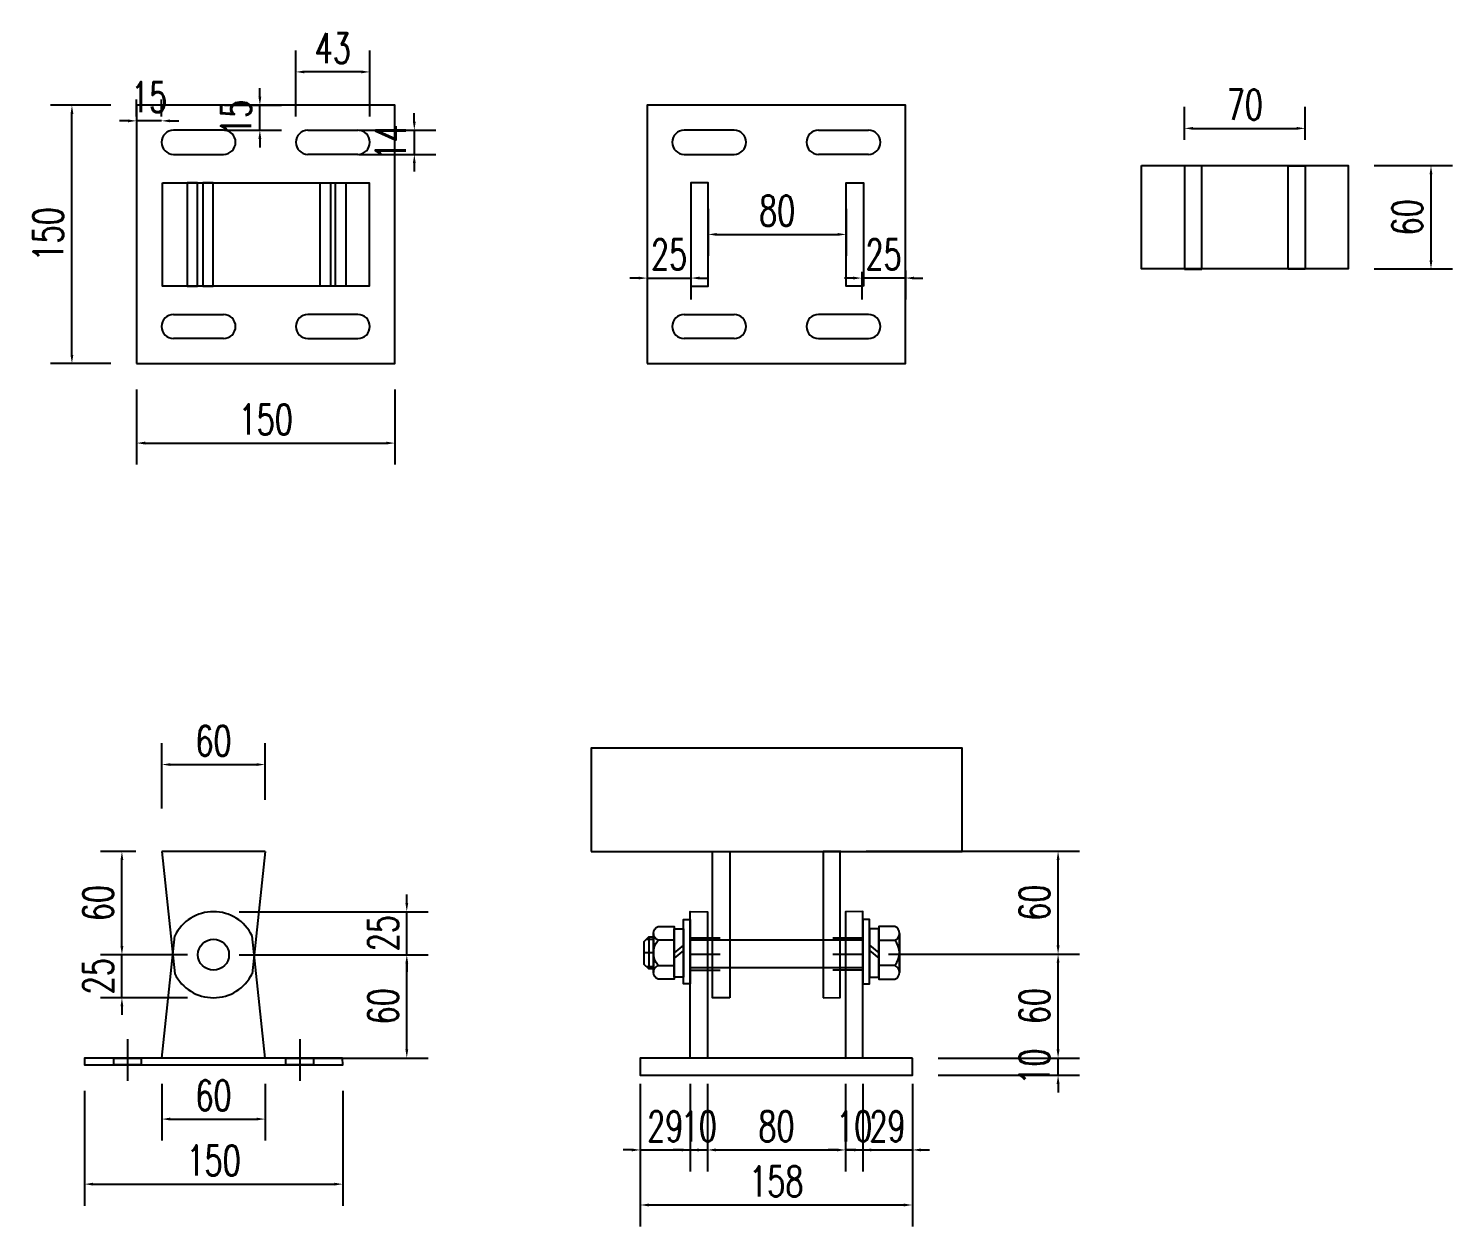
# Model space of a CAD drawing. Header units: millimetres. Extents: x -1442555 to -1216736, y 1446954 to 1531173.
# Drawn here: x -1219241 to -1218414, y 1470237 to 1470933 of the extents above; entities that cross this region are included whole.
import ezdxf

# ---------------------------------------------------------------- set-up
doc = ezdxf.new("R2010")
doc.units = ezdxf.units.MM
doc.header["$LTSCALE"] = 10
for name, pattern in [('ACAD_ISO03W100', [30, 12, -18]), ('CENTER2', [28.575, 19.05, -3.175, 3.175, -3.175]), ('DASHED2', [9.525, 6.35, -3.175])]:
    doc.linetypes.add(name, pattern=pattern)
doc.layers.get('0').update_dxf_attribs({"linetype": 'CONTINUOUS'})
doc.layers.get('DEFPOINTS').update_dxf_attribs({"linetype": 'CONTINUOUS'})
doc.layers.add('W-MOUNTING固定方式', color=5, linetype='CONTINUOUS')
doc.layers.add('铝架', color=3, linetype='CONTINUOUS')
doc.styles.add('STANDARD_T3', font='simplex.shx', dxfattribs={"width": 0.7, "bigfont": 'gbcbig.shx'})
doc.dimstyles.new('W&&5', dxfattribs={"dimtxt": 17.5, "dimasz": 5, "dimexe": 12.5, "dimexo": 15, "dimgap": 5, "dimtad": 1, "dimdec": 0, "dimzin": 0, "dimdsep": 46, "dimtxsty": 'STANDARD_T3', "dimcen": 0.09, "dimclrd": 1, "dimclre": 1, "dimclrt": 7, "dimazin": 2, "dimtfac": 1, "dimtdec": 0, "dimtix": 1, "dimtmove": 2, "dimatfit": 3, "dimfxl": 100, "dimtolj": 1, "dimtzin": 0, "dimarcsym": 0})

# ---------------------------------------------------------------- blocks, each defined once
blk = doc.blocks.new('*D181')
at = {"color": 1, "lineweight": -2, "transparency": 16777216}
for p, q in [((-1218459.91, 1470852.85), (-1218414.32, 1470852.85)), ((-1218426.82, 1470847.85), (-1218426.82, 1470797.85)), ((-1218459.91, 1470792.85), (-1218414.32, 1470792.85))]:
    blk.add_line(p, q, dxfattribs=at)
at = {"color": 1, "transparency": 16777216}
for points in [[(-1218427.65, 1470847.85), (-1218425.99, 1470847.85), (-1218426.82, 1470852.85)], [(-1218427.65, 1470797.85), (-1218425.99, 1470797.85), (-1218426.82, 1470792.85)]]:
    blk.add_solid(points, dxfattribs=at)
at = {"layer": 'DEFPOINTS', "color": 0, "transparency": 16777216}
for p in [(-1218474.91, 1470852.85), (-1218474.91, 1470792.85), (-1218426.82, 1470792.85)]:
    blk.add_point(p, dxfattribs=at)
at = {"color": 7, "transparency": 16777216, "insert": (-1218440.57, 1470822.85), "char_height": 17.5, "attachment_point": 5, "rotation": 90, "style": 'STANDARD_T3'}
blk.add_mtext('\\A1;60', dxfattribs=at)
blk = doc.blocks.new('gangban')
at = {"layer": 'W-MOUNTING固定方式'}
for p, q in [((-1499900.79, 1203880.24), (-1499929.79, 1203880.24)), ((-1499851.8, 1203880.24), (-1499822.8, 1203880.24)), ((-1499929.79, 1203866.24), (-1499900.79, 1203866.24)), ((-1499822.8, 1203866.24), (-1499851.8, 1203866.24)), ((-1499929.79, 1203773.25), (-1499900.79, 1203773.25)), ((-1499822.8, 1203773.25), (-1499851.8, 1203773.25)), ((-1499900.79, 1203759.25), (-1499929.79, 1203759.25)), ((-1499851.8, 1203759.25), (-1499822.8, 1203759.25))]:
    blk.add_line(p, q, dxfattribs=at)
blk.add_lwpolyline([(-1499951.3, 1203744.74), (-1499801.3, 1203744.74), (-1499801.3, 1203894.74), (-1499951.3, 1203894.74)], close=True, dxfattribs=at)
for centre, start, end in [((-1499929.79, 1203873.24), 90, 270), ((-1499900.79, 1203873.24), 270, 90), ((-1499851.8, 1203873.24), 90, 270), ((-1499822.8, 1203873.24), 270, 90), ((-1499929.79, 1203766.25), 90, 270), ((-1499900.79, 1203766.25), 270, 90), ((-1499851.8, 1203766.25), 90, 270), ((-1499822.8, 1203766.25), 270, 90)]:
    blk.add_arc(centre, 7, start, end, dxfattribs=at)
blk = doc.blocks.new('*D182')
at = {"color": 1, "lineweight": -2, "transparency": 16777216}
for p, q in [((-1219178.55, 1470722.92), (-1219178.55, 1470679.2)), ((-1219028.55, 1470722.92), (-1219028.55, 1470679.2)), ((-1219173.55, 1470691.7), (-1219033.55, 1470691.7))]:
    blk.add_line(p, q, dxfattribs=at)
at = {"color": 1, "transparency": 16777216}
for points in [[(-1219173.55, 1470692.53), (-1219173.55, 1470690.87), (-1219178.55, 1470691.7)], [(-1219033.55, 1470692.53), (-1219033.55, 1470690.87), (-1219028.55, 1470691.7)]]:
    blk.add_solid(points, dxfattribs=at)
at = {"layer": 'DEFPOINTS', "color": 0, "transparency": 16777216}
for p in [(-1219178.55, 1470737.92, 0), (-1219028.55, 1470737.92, 0), (-1219028.55, 1470691.7)]:
    blk.add_point(p, dxfattribs=at)
at = {"color": 7, "transparency": 16777216, "insert": (-1219103.55, 1470705.45), "char_height": 17.5, "attachment_point": 5, "style": 'STANDARD_T3'}
blk.add_mtext('\\A1;150', dxfattribs=at)
blk = doc.blocks.new('*D165')
at = {"color": 1, "lineweight": -2, "transparency": 16777216}
for p, q in [((-1219193.55, 1470887.92), (-1219228.6, 1470887.92)), ((-1219216.1, 1470742.92), (-1219216.1, 1470882.92)), ((-1219193.55, 1470737.92), (-1219228.6, 1470737.92))]:
    blk.add_line(p, q, dxfattribs=at)
at = {"color": 1, "transparency": 16777216}
for points in [[(-1219216.93, 1470882.92), (-1219215.26, 1470882.92), (-1219216.1, 1470887.92)], [(-1219216.93, 1470742.92), (-1219215.26, 1470742.92), (-1219216.1, 1470737.92)]]:
    blk.add_solid(points, dxfattribs=at)
at = {"layer": 'DEFPOINTS', "color": 0, "transparency": 16777216}
for p in [(-1219216.1, 1470887.92), (-1219178.55, 1470887.92, 0), (-1219178.55, 1470737.92, 0)]:
    blk.add_point(p, dxfattribs=at)
at = {"color": 7, "transparency": 16777216, "insert": (-1219229.85, 1470812.92), "char_height": 17.5, "attachment_point": 5, "rotation": 90, "style": 'STANDARD_T3'}
blk.add_mtext('\\A1;150', dxfattribs=at)
blk = doc.blocks.new('*D227')
at = {"color": 1, "lineweight": -2, "transparency": 16777216}
for p, q in [((-1219106.95, 1470892.92), (-1219106.95, 1470897.92)), ((-1219127.55, 1470887.92), (-1219094.45, 1470887.92)), ((-1219106.95, 1470873.42), (-1219106.95, 1470887.92)), ((-1219127.55, 1470873.42), (-1219094.45, 1470873.42)), ((-1219106.95, 1470868.42), (-1219106.95, 1470863.42))]:
    blk.add_line(p, q, dxfattribs=at)
at = {"color": 1, "transparency": 16777216}
for points in [[(-1219107.79, 1470892.92), (-1219106.12, 1470892.92), (-1219106.95, 1470887.92)], [(-1219107.79, 1470868.42), (-1219106.12, 1470868.42), (-1219106.95, 1470873.42)]]:
    blk.add_solid(points, dxfattribs=at)
at = {"layer": 'DEFPOINTS', "color": 0, "transparency": 16777216}
for p in [(-1219142.55, 1470887.92, 0), (-1219106.95, 1470887.92), (-1219142.55, 1470873.42, 0)]:
    blk.add_point(p, dxfattribs=at)
at = {"color": 7, "transparency": 16777216, "insert": (-1219120.7, 1470880.67), "char_height": 17.5, "attachment_point": 5, "rotation": 90, "style": 'STANDARD_T3'}
blk.add_mtext('\\A1;15', dxfattribs=at)
blk = doc.blocks.new('*D228')
at = {"color": 1, "lineweight": -2, "transparency": 16777216}
for p, q in [((-1219178.55, 1470881.42), (-1219178.55, 1470891.37)), ((-1219164.05, 1470881.42), (-1219164.05, 1470891.37)), ((-1219183.55, 1470878.87), (-1219188.55, 1470878.87)), ((-1219164.05, 1470878.87), (-1219178.55, 1470878.87)), ((-1219159.05, 1470878.87), (-1219154.05, 1470878.87))]:
    blk.add_line(p, q, dxfattribs=at)
at = {"color": 1, "transparency": 16777216}
for points in [[(-1219183.55, 1470879.7), (-1219183.55, 1470878.03), (-1219178.55, 1470878.87)], [(-1219159.05, 1470879.7), (-1219159.05, 1470878.03), (-1219164.05, 1470878.87)]]:
    blk.add_solid(points, dxfattribs=at)
at = {"layer": 'DEFPOINTS', "color": 0, "transparency": 16777216}
for p in [(-1219178.55, 1470878.87), (-1219178.55, 1470866.42, 0), (-1219164.05, 1470866.42, 0)]:
    blk.add_point(p, dxfattribs=at)
at = {"color": 7, "transparency": 16777216, "insert": (-1219171.3, 1470892.62), "char_height": 17.5, "attachment_point": 5, "style": 'STANDARD_T3'}
blk.add_mtext('\\A1;15', dxfattribs=at)
blk = doc.blocks.new('*D229')
at = {"color": 1, "lineweight": -2, "transparency": 16777216}
for p, q in [((-1219017.26, 1470878.42), (-1219017.26, 1470883.42)), ((-1219049.56, 1470873.42), (-1219004.76, 1470873.42)), ((-1219017.26, 1470873.42), (-1219017.26, 1470859.42)), ((-1219049.56, 1470859.42), (-1219004.76, 1470859.42)), ((-1219017.26, 1470854.42), (-1219017.26, 1470849.42))]:
    blk.add_line(p, q, dxfattribs=at)
at = {"color": 1, "transparency": 16777216}
for points in [[(-1219018.09, 1470878.42), (-1219016.43, 1470878.42), (-1219017.26, 1470873.42)], [(-1219018.09, 1470854.42), (-1219016.43, 1470854.42), (-1219017.26, 1470859.42)]]:
    blk.add_solid(points, dxfattribs=at)
at = {"layer": 'DEFPOINTS', "color": 0, "transparency": 16777216}
for p in [(-1219064.56, 1470873.42, 0), (-1219064.56, 1470859.42, 0), (-1219017.26, 1470859.42)]:
    blk.add_point(p, dxfattribs=at)
at = {"color": 7, "transparency": 16777216, "insert": (-1219031.01, 1470866.42), "char_height": 17.5, "attachment_point": 5, "rotation": 90, "style": 'STANDARD_T3'}
blk.add_mtext('\\A1;14', dxfattribs=at)
blk = doc.blocks.new('*D230')
at = {"color": 1, "lineweight": -2, "transparency": 16777216}
for p, q in [((-1219086.06, 1470881.42), (-1219086.06, 1470919.81)), ((-1219043.06, 1470881.42), (-1219043.06, 1470919.81)), ((-1219048.06, 1470907.31), (-1219081.06, 1470907.31))]:
    blk.add_line(p, q, dxfattribs=at)
at = {"color": 1, "transparency": 16777216}
for points in [[(-1219081.06, 1470908.14), (-1219081.06, 1470906.47), (-1219086.06, 1470907.31)], [(-1219048.06, 1470908.14), (-1219048.06, 1470906.47), (-1219043.06, 1470907.31)]]:
    blk.add_solid(points, dxfattribs=at)
at = {"layer": 'DEFPOINTS', "color": 0, "transparency": 16777216}
for p in [(-1219086.06, 1470907.31), (-1219086.06, 1470866.42, 0), (-1219043.06, 1470866.42, 0)]:
    blk.add_point(p, dxfattribs=at)
at = {"color": 7, "transparency": 16777216, "insert": (-1219064.56, 1470921.06), "char_height": 17.5, "attachment_point": 5, "style": 'STANDARD_T3'}
blk.add_mtext('\\A1;43', dxfattribs=at)
blk = doc.blocks.new('*D166')
at = {"color": 1, "lineweight": -2, "transparency": 16777216}
for p, q in [((-1219163.89, 1470479.5), (-1219163.89, 1470517.46)), ((-1219103.89, 1470484.5), (-1219103.89, 1470517.46)), ((-1219158.89, 1470504.96), (-1219108.89, 1470504.96))]:
    blk.add_line(p, q, dxfattribs=at)
at = {"color": 1, "transparency": 16777216}
for points in [[(-1219158.89, 1470505.79), (-1219158.89, 1470504.13), (-1219163.89, 1470504.96)], [(-1219108.89, 1470505.79), (-1219108.89, 1470504.13), (-1219103.89, 1470504.96)]]:
    blk.add_solid(points, dxfattribs=at)
at = {"layer": 'DEFPOINTS', "color": 0, "transparency": 16777216}
for p in [(-1219103.89, 1470504.96), (-1219103.89, 1470469.5), (-1219163.89, 1470464.5)]:
    blk.add_point(p, dxfattribs=at)
at = {"color": 7, "transparency": 16777216, "insert": (-1219133.89, 1470518.71), "char_height": 17.5, "attachment_point": 5, "style": 'STANDARD_T3'}
blk.add_mtext('\\A1;60', dxfattribs=at)
blk = doc.blocks.new('*D167')
at = {"color": 1, "lineweight": -2, "transparency": 16777216}
for p, q in [((-1219178.89, 1470454.5), (-1219199.57, 1470454.5)), ((-1219187.07, 1470399.5), (-1219187.07, 1470449.5)), ((-1219148.89, 1470394.5), (-1219199.57, 1470394.5))]:
    blk.add_line(p, q, dxfattribs=at)
at = {"color": 1, "transparency": 16777216}
for points in [[(-1219187.9, 1470449.5), (-1219186.24, 1470449.5), (-1219187.07, 1470454.5)], [(-1219187.9, 1470399.5), (-1219186.24, 1470399.5), (-1219187.07, 1470394.5)]]:
    blk.add_solid(points, dxfattribs=at)
at = {"layer": 'DEFPOINTS', "color": 0, "transparency": 16777216}
for p in [(-1219187.07, 1470454.5), (-1219163.89, 1470454.5), (-1219133.89, 1470394.5)]:
    blk.add_point(p, dxfattribs=at)
at = {"color": 7, "transparency": 16777216, "insert": (-1219200.82, 1470424.5), "char_height": 17.5, "attachment_point": 5, "rotation": 90, "style": 'STANDARD_T3'}
blk.add_mtext('\\A1;60', dxfattribs=at)
blk = doc.blocks.new('*D168')
at = {"color": 1, "lineweight": -2, "transparency": 16777216}
for p, q in [((-1219187.07, 1470399.5), (-1219187.07, 1470404.5)), ((-1219148.89, 1470394.5), (-1219199.57, 1470394.5)), ((-1219187.07, 1470369.5), (-1219187.07, 1470394.5)), ((-1219148.89, 1470369.5), (-1219199.57, 1470369.5)), ((-1219187.07, 1470364.5), (-1219187.07, 1470359.5))]:
    blk.add_line(p, q, dxfattribs=at)
at = {"color": 1, "transparency": 16777216}
for points in [[(-1219187.9, 1470399.5), (-1219186.24, 1470399.5), (-1219187.07, 1470394.5)], [(-1219187.9, 1470364.5), (-1219186.24, 1470364.5), (-1219187.07, 1470369.5)]]:
    blk.add_solid(points, dxfattribs=at)
at = {"layer": 'DEFPOINTS', "color": 0, "transparency": 16777216}
for p in [(-1219187.07, 1470394.5), (-1219133.89, 1470394.5), (-1219133.89, 1470369.5)]:
    blk.add_point(p, dxfattribs=at)
at = {"color": 7, "transparency": 16777216, "insert": (-1219200.82, 1470382), "char_height": 17.5, "attachment_point": 5, "rotation": 90, "style": 'STANDARD_T3'}
blk.add_mtext('\\A1;25', dxfattribs=at)
blk = doc.blocks.new('*D169')
at = {"color": 1, "lineweight": -2, "transparency": 16777216}
for p, q in [((-1219021.62, 1470424.5), (-1219021.62, 1470429.5)), ((-1219118.89, 1470419.5), (-1219009.12, 1470419.5)), ((-1219021.62, 1470394.5), (-1219021.62, 1470419.5)), ((-1219118.89, 1470394.5), (-1219009.12, 1470394.5)), ((-1219021.62, 1470389.5), (-1219021.62, 1470384.5))]:
    blk.add_line(p, q, dxfattribs=at)
at = {"color": 1, "transparency": 16777216}
for points in [[(-1219022.45, 1470424.5), (-1219020.79, 1470424.5), (-1219021.62, 1470419.5)], [(-1219022.45, 1470389.5), (-1219020.79, 1470389.5), (-1219021.62, 1470394.5)]]:
    blk.add_solid(points, dxfattribs=at)
at = {"layer": 'DEFPOINTS', "color": 0, "transparency": 16777216}
for p in [(-1219133.89, 1470419.5), (-1219021.62, 1470419.5), (-1219133.89, 1470394.5)]:
    blk.add_point(p, dxfattribs=at)
at = {"color": 7, "transparency": 16777216, "insert": (-1219035.37, 1470407), "char_height": 17.5, "attachment_point": 5, "rotation": 90, "style": 'STANDARD_T3'}
blk.add_mtext('\\A1;25', dxfattribs=at)
blk = doc.blocks.new('*D170')
at = {"color": 1, "lineweight": -2, "transparency": 16777216}
for p, q in [((-1219078.89, 1470394.5), (-1219009.12, 1470394.5)), ((-1219021.62, 1470339.5), (-1219021.62, 1470389.5)), ((-1219078.89, 1470334.5), (-1219009.12, 1470334.5))]:
    blk.add_line(p, q, dxfattribs=at)
at = {"color": 1, "transparency": 16777216}
for points in [[(-1219022.45, 1470389.5), (-1219020.79, 1470389.5), (-1219021.62, 1470394.5)], [(-1219022.45, 1470339.5), (-1219020.79, 1470339.5), (-1219021.62, 1470334.5)]]:
    blk.add_solid(points, dxfattribs=at)
at = {"layer": 'DEFPOINTS', "color": 0, "transparency": 16777216}
for p in [(-1219093.89, 1470394.5), (-1219021.62, 1470394.5), (-1219093.89, 1470334.5)]:
    blk.add_point(p, dxfattribs=at)
at = {"color": 7, "transparency": 16777216, "insert": (-1219035.37, 1470364.5), "char_height": 17.5, "attachment_point": 5, "rotation": 90, "style": 'STANDARD_T3'}
blk.add_mtext('\\A1;60', dxfattribs=at)
blk = doc.blocks.new('*D171')
at = {"color": 1, "lineweight": -2, "transparency": 16777216}
for p, q in [((-1219163.89, 1470319.5), (-1219163.89, 1470286.53)), ((-1219103.89, 1470319.5), (-1219103.89, 1470286.53)), ((-1219158.89, 1470299.03), (-1219108.89, 1470299.03))]:
    blk.add_line(p, q, dxfattribs=at)
at = {"color": 1, "transparency": 16777216}
for points in [[(-1219158.89, 1470299.87), (-1219158.89, 1470298.2), (-1219163.89, 1470299.03)], [(-1219108.89, 1470299.87), (-1219108.89, 1470298.2), (-1219103.89, 1470299.03)]]:
    blk.add_solid(points, dxfattribs=at)
at = {"layer": 'DEFPOINTS', "color": 0, "transparency": 16777216}
for p in [(-1219163.89, 1470334.5), (-1219103.89, 1470334.5), (-1219103.89, 1470299.03)]:
    blk.add_point(p, dxfattribs=at)
at = {"color": 7, "transparency": 16777216, "insert": (-1219133.89, 1470312.78), "char_height": 17.5, "attachment_point": 5, "style": 'STANDARD_T3'}
blk.add_mtext('\\A1;60', dxfattribs=at)
blk = doc.blocks.new('*D231')
at = {"color": 1, "lineweight": -2, "transparency": 16777216}
for p, q in [((-1218882.02, 1470791.91), (-1218882.02, 1470775.06)), ((-1218856.6, 1470791.26), (-1218856.6, 1470775.06)), ((-1218887.02, 1470787.56), (-1218892.02, 1470787.56)), ((-1218882.02, 1470787.56), (-1218856.6, 1470787.56)), ((-1218851.6, 1470787.56), (-1218846.6, 1470787.56))]:
    blk.add_line(p, q, dxfattribs=at)
at = {"color": 1, "transparency": 16777216}
for points in [[(-1218887.02, 1470788.39), (-1218887.02, 1470786.73), (-1218882.02, 1470787.56)], [(-1218851.6, 1470788.39), (-1218851.6, 1470786.73), (-1218856.6, 1470787.56)]]:
    blk.add_solid(points, dxfattribs=at)
at = {"layer": 'DEFPOINTS', "color": 0, "transparency": 16777216}
for p in [(-1218882.02, 1470806.91, 0), (-1218856.6, 1470806.26, 0), (-1218856.6, 1470787.56)]:
    blk.add_point(p, dxfattribs=at)
at = {"color": 7, "transparency": 16777216, "insert": (-1218869.31, 1470801.31), "char_height": 17.5, "attachment_point": 5, "style": 'STANDARD_T3'}
blk.add_mtext('\\A1;25', dxfattribs=at)
blk = doc.blocks.new('*D172')
at = {"color": 1, "lineweight": -2, "transparency": 16777216}
for p, q in [((-1218570, 1470867.79), (-1218570, 1470887.02)), ((-1218499.84, 1470867.79), (-1218499.84, 1470887.02)), ((-1218565, 1470874.52), (-1218504.84, 1470874.52))]:
    blk.add_line(p, q, dxfattribs=at)
at = {"color": 1, "transparency": 16777216}
for points in [[(-1218565, 1470875.35), (-1218565, 1470873.69), (-1218570, 1470874.52)], [(-1218504.84, 1470875.35), (-1218504.84, 1470873.69), (-1218499.84, 1470874.52)]]:
    blk.add_solid(points, dxfattribs=at)
at = {"layer": 'DEFPOINTS', "color": 0, "transparency": 16777216}
for p in [(-1218499.84, 1470874.52), (-1218570, 1470852.79, 0), (-1218499.84, 1470852.79, 0)]:
    blk.add_point(p, dxfattribs=at)
at = {"color": 7, "transparency": 16777216, "insert": (-1218534.92, 1470888.27), "char_height": 17.5, "attachment_point": 5, "style": 'STANDARD_T3'}
blk.add_mtext('\\A1;70', dxfattribs=at)
blk = doc.blocks.new('*D173')
at = {"color": 1, "lineweight": -2, "transparency": 16777216}
for p, q in [((-1218756.86, 1470319.53), (-1218756.86, 1470268.59)), ((-1218728.02, 1470319.46), (-1218728.02, 1470268.59)), ((-1218761.86, 1470281.09), (-1218766.86, 1470281.09)), ((-1218756.86, 1470281.09), (-1218728.02, 1470281.09)), ((-1218723.02, 1470281.09), (-1218718.02, 1470281.09))]:
    blk.add_line(p, q, dxfattribs=at)
at = {"color": 1, "transparency": 16777216}
for points in [[(-1218761.86, 1470281.92), (-1218761.86, 1470280.25), (-1218756.86, 1470281.09)], [(-1218723.02, 1470281.92), (-1218723.02, 1470280.25), (-1218728.02, 1470281.09)]]:
    blk.add_solid(points, dxfattribs=at)
at = {"layer": 'DEFPOINTS', "color": 0, "transparency": 16777216}
for p in [(-1218756.86, 1470334.53, 0), (-1218728.02, 1470334.46), (-1218728.02, 1470281.09)]:
    blk.add_point(p, dxfattribs=at)
at = {"color": 7, "transparency": 16777216, "insert": (-1218742.44, 1470294.84), "char_height": 17.5, "attachment_point": 5, "style": 'STANDARD_T3'}
blk.add_mtext('\\A1;29', dxfattribs=at)
blk = doc.blocks.new('*D174')
at = {"color": 1, "lineweight": -2, "transparency": 16777216}
for p, q in [((-1218847.02, 1470319.46), (-1218847.02, 1470268.59)), ((-1218766.86, 1470319.46), (-1218766.86, 1470268.59)), ((-1218842.02, 1470281.09), (-1218771.86, 1470281.09))]:
    blk.add_line(p, q, dxfattribs=at)
at = {"color": 1, "transparency": 16777216}
for points in [[(-1218842.02, 1470281.92), (-1218842.02, 1470280.25), (-1218847.02, 1470281.09)], [(-1218771.86, 1470281.92), (-1218771.86, 1470280.25), (-1218766.86, 1470281.09)]]:
    blk.add_solid(points, dxfattribs=at)
at = {"layer": 'DEFPOINTS', "color": 0, "transparency": 16777216}
for p in [(-1218847.02, 1470334.46, 0), (-1218766.86, 1470334.46, 0), (-1218766.86, 1470281.09)]:
    blk.add_point(p, dxfattribs=at)
at = {"color": 7, "transparency": 16777216, "insert": (-1218806.94, 1470294.84), "char_height": 17.5, "attachment_point": 5, "style": 'STANDARD_T3'}
blk.add_mtext('\\A1;80', dxfattribs=at)
blk = doc.blocks.new('*D175')
at = {"color": 1, "lineweight": -2, "transparency": 16777216}
for p, q in [((-1218886.02, 1470319.46), (-1218886.02, 1470268.59)), ((-1218857.02, 1470319.53), (-1218857.02, 1470268.59)), ((-1218891.02, 1470281.09), (-1218896.02, 1470281.09)), ((-1218886.02, 1470281.09), (-1218857.02, 1470281.09)), ((-1218852.02, 1470281.09), (-1218847.02, 1470281.09))]:
    blk.add_line(p, q, dxfattribs=at)
at = {"color": 1, "transparency": 16777216}
for points in [[(-1218891.02, 1470281.92), (-1218891.02, 1470280.25), (-1218886.02, 1470281.09)], [(-1218852.02, 1470281.92), (-1218852.02, 1470280.25), (-1218857.02, 1470281.09)]]:
    blk.add_solid(points, dxfattribs=at)
at = {"layer": 'DEFPOINTS', "color": 0, "transparency": 16777216}
for p in [(-1218886.02, 1470334.46), (-1218857.02, 1470334.53, 0), (-1218857.02, 1470281.09)]:
    blk.add_point(p, dxfattribs=at)
at = {"color": 7, "transparency": 16777216, "insert": (-1218871.52, 1470294.84), "char_height": 17.5, "attachment_point": 5, "style": 'STANDARD_T3'}
blk.add_mtext('\\A1;29', dxfattribs=at)
blk = doc.blocks.new('*D232')
at = {"color": 1, "lineweight": -2, "transparency": 16777216}
for p, q in [((-1218886.02, 1470309.46), (-1218886.02, 1470236.61)), ((-1218728.02, 1470309.46), (-1218728.02, 1470236.61)), ((-1218881.02, 1470249.11), (-1218733.02, 1470249.11))]:
    blk.add_line(p, q, dxfattribs=at)
at = {"color": 1, "transparency": 16777216}
for points in [[(-1218881.02, 1470249.94), (-1218881.02, 1470248.27), (-1218886.02, 1470249.11)], [(-1218733.02, 1470249.94), (-1218733.02, 1470248.27), (-1218728.02, 1470249.11)]]:
    blk.add_solid(points, dxfattribs=at)
at = {"layer": 'DEFPOINTS', "color": 0, "transparency": 16777216}
for p in [(-1218886.02, 1470324.46), (-1218728.02, 1470324.46), (-1218728.02, 1470249.11)]:
    blk.add_point(p, dxfattribs=at)
at = {"color": 7, "transparency": 16777216, "insert": (-1218807.02, 1470262.86), "char_height": 17.5, "attachment_point": 5, "style": 'STANDARD_T3'}
blk.add_mtext('\\A1;158', dxfattribs=at)
blk = doc.blocks.new('*D233')
at = {"color": 1, "lineweight": -2, "transparency": 16777216}
for p, q in [((-1218643.39, 1470339.46), (-1218643.39, 1470344.46)), ((-1218713.02, 1470334.46), (-1218630.89, 1470334.46)), ((-1218643.39, 1470324.46), (-1218643.39, 1470334.46)), ((-1218713.02, 1470324.46), (-1218630.89, 1470324.46)), ((-1218643.39, 1470319.46), (-1218643.39, 1470314.46))]:
    blk.add_line(p, q, dxfattribs=at)
at = {"color": 1, "transparency": 16777216}
for points in [[(-1218644.22, 1470339.46), (-1218642.55, 1470339.46), (-1218643.39, 1470334.46)], [(-1218644.22, 1470319.46), (-1218642.55, 1470319.46), (-1218643.39, 1470324.46)]]:
    blk.add_solid(points, dxfattribs=at)
at = {"layer": 'DEFPOINTS', "color": 0, "transparency": 16777216}
for p in [(-1218728.02, 1470334.46), (-1218643.39, 1470334.46), (-1218728.02, 1470324.46)]:
    blk.add_point(p, dxfattribs=at)
at = {"color": 7, "transparency": 16777216, "insert": (-1218657.14, 1470329.46), "char_height": 17.5, "attachment_point": 5, "rotation": 90, "style": 'STANDARD_T3'}
blk.add_mtext('\\A1;10', dxfattribs=at)
blk = doc.blocks.new('*D234')
at = {"color": 1, "lineweight": -2, "transparency": 16777216}
for p, q in [((-1218857.02, 1470319.53), (-1218857.02, 1470268.59)), ((-1218847.02, 1470319.53), (-1218847.02, 1470268.59)), ((-1218862.02, 1470281.09), (-1218867.02, 1470281.09)), ((-1218857.02, 1470281.09), (-1218847.02, 1470281.09)), ((-1218842.02, 1470281.09), (-1218837.02, 1470281.09))]:
    blk.add_line(p, q, dxfattribs=at)
at = {"color": 1, "transparency": 16777216}
for points in [[(-1218862.02, 1470281.92), (-1218862.02, 1470280.25), (-1218857.02, 1470281.09)], [(-1218842.02, 1470281.92), (-1218842.02, 1470280.25), (-1218847.02, 1470281.09)]]:
    blk.add_solid(points, dxfattribs=at)
at = {"layer": 'DEFPOINTS', "color": 0, "transparency": 16777216}
for p in [(-1218857.02, 1470334.53, 0), (-1218847.02, 1470334.53, 0), (-1218847.02, 1470281.09)]:
    blk.add_point(p, dxfattribs=at)
at = {"color": 7, "transparency": 16777216, "insert": (-1218852.02, 1470294.84), "char_height": 17.5, "attachment_point": 5, "style": 'STANDARD_T3'}
blk.add_mtext('\\A1;10', dxfattribs=at)
blk = doc.blocks.new('*D235')
at = {"color": 1, "lineweight": -2, "transparency": 16777216}
for p, q in [((-1218741.86, 1470394.86), (-1218630.89, 1470394.86)), ((-1218643.39, 1470339.46), (-1218643.39, 1470389.86)), ((-1218713.02, 1470334.46), (-1218630.89, 1470334.46))]:
    blk.add_line(p, q, dxfattribs=at)
at = {"color": 1, "transparency": 16777216}
for points in [[(-1218644.22, 1470389.86), (-1218642.55, 1470389.86), (-1218643.39, 1470394.86)], [(-1218644.22, 1470339.46), (-1218642.55, 1470339.46), (-1218643.39, 1470334.46)]]:
    blk.add_solid(points, dxfattribs=at)
at = {"layer": 'DEFPOINTS', "color": 0, "transparency": 16777216}
for p in [(-1218756.86, 1470394.86, 0), (-1218643.39, 1470394.86), (-1218728.02, 1470334.46)]:
    blk.add_point(p, dxfattribs=at)
at = {"color": 7, "transparency": 16777216, "insert": (-1218657.14, 1470364.66), "char_height": 17.5, "attachment_point": 5, "rotation": 90, "style": 'STANDARD_T3'}
blk.add_mtext('\\A1;60', dxfattribs=at)
blk = doc.blocks.new('*D236')
at = {"color": 1, "lineweight": -2, "transparency": 16777216}
for p, q in [((-1218754.86, 1470454.56), (-1218630.89, 1470454.56)), ((-1218643.39, 1470399.86), (-1218643.39, 1470449.56)), ((-1218741.86, 1470394.86), (-1218630.89, 1470394.86))]:
    blk.add_line(p, q, dxfattribs=at)
at = {"color": 1, "transparency": 16777216}
for points in [[(-1218644.22, 1470449.56), (-1218642.55, 1470449.56), (-1218643.39, 1470454.56)], [(-1218644.22, 1470399.86), (-1218642.55, 1470399.86), (-1218643.39, 1470394.86)]]:
    blk.add_solid(points, dxfattribs=at)
at = {"layer": 'DEFPOINTS', "color": 0, "transparency": 16777216}
for p in [(-1218769.86, 1470454.56, 0), (-1218643.39, 1470454.56), (-1218756.86, 1470394.86, 0)]:
    blk.add_point(p, dxfattribs=at)
at = {"color": 7, "transparency": 16777216, "insert": (-1218657.14, 1470424.71), "char_height": 17.5, "attachment_point": 5, "rotation": 90, "style": 'STANDARD_T3'}
blk.add_mtext('\\A1;60', dxfattribs=at)
blk = doc.blocks.new('*D237')
at = {"color": 1, "lineweight": -2, "transparency": 16777216}
for p, q in [((-1218766.86, 1470319.46), (-1218766.86, 1470268.59)), ((-1218756.86, 1470319.53), (-1218756.86, 1470268.59)), ((-1218771.86, 1470281.09), (-1218776.86, 1470281.09)), ((-1218766.86, 1470281.09), (-1218756.86, 1470281.09)), ((-1218751.86, 1470281.09), (-1218746.86, 1470281.09))]:
    blk.add_line(p, q, dxfattribs=at)
at = {"color": 1, "transparency": 16777216}
for points in [[(-1218771.86, 1470281.92), (-1218771.86, 1470280.25), (-1218766.86, 1470281.09)], [(-1218751.86, 1470281.92), (-1218751.86, 1470280.25), (-1218756.86, 1470281.09)]]:
    blk.add_solid(points, dxfattribs=at)
at = {"layer": 'DEFPOINTS', "color": 0, "transparency": 16777216}
for p in [(-1218766.86, 1470334.46, 0), (-1218756.86, 1470334.53, 0), (-1218756.86, 1470281.09)]:
    blk.add_point(p, dxfattribs=at)
at = {"color": 7, "transparency": 16777216, "insert": (-1218761.86, 1470294.84), "char_height": 17.5, "attachment_point": 5, "style": 'STANDARD_T3'}
blk.add_mtext('\\A1;10', dxfattribs=at)
blk = doc.blocks.new('*D224')
at = {"color": 1, "lineweight": -2, "transparency": 16777216}
for p, q in [((-1218846.6, 1470827.85), (-1218846.6, 1470800.42)), ((-1218766.44, 1470827.85), (-1218766.44, 1470800.42)), ((-1218841.6, 1470812.92), (-1218771.44, 1470812.92))]:
    blk.add_line(p, q, dxfattribs=at)
at = {"color": 1, "transparency": 16777216}
for points in [[(-1218841.6, 1470813.75), (-1218841.6, 1470812.08), (-1218846.6, 1470812.92)], [(-1218771.44, 1470813.75), (-1218771.44, 1470812.08), (-1218766.44, 1470812.92)]]:
    blk.add_solid(points, dxfattribs=at)
at = {"layer": 'DEFPOINTS', "color": 0, "transparency": 16777216}
for p in [(-1218846.6, 1470842.85, 0), (-1218766.44, 1470842.85, 0), (-1218766.44, 1470812.92)]:
    blk.add_point(p, dxfattribs=at)
at = {"color": 7, "transparency": 16777216, "insert": (-1218806.52, 1470826.67), "char_height": 17.5, "attachment_point": 5, "style": 'STANDARD_T3'}
blk.add_mtext('\\A1;80', dxfattribs=at)
blk = doc.blocks.new('*D226')
at = {"color": 1, "lineweight": -2, "transparency": 16777216}
for p, q in [((-1219208.79, 1470315.5), (-1219208.79, 1470248.72)), ((-1219058.79, 1470315.5), (-1219058.79, 1470248.72)), ((-1219203.79, 1470261.22), (-1219063.79, 1470261.22))]:
    blk.add_line(p, q, dxfattribs=at)
at = {"color": 1, "transparency": 16777216}
for points in [[(-1219203.79, 1470262.05), (-1219203.79, 1470260.38), (-1219208.79, 1470261.22)], [(-1219063.79, 1470262.05), (-1219063.79, 1470260.38), (-1219058.79, 1470261.22)]]:
    blk.add_solid(points, dxfattribs=at)
at = {"layer": 'DEFPOINTS', "color": 0, "transparency": 16777216}
for p in [(-1219208.79, 1470330.5, 0), (-1219058.79, 1470330.5, 0), (-1219058.79, 1470261.22)]:
    blk.add_point(p, dxfattribs=at)
at = {"color": 7, "transparency": 16777216, "insert": (-1219133.79, 1470274.97), "char_height": 17.5, "attachment_point": 5, "style": 'STANDARD_T3'}
blk.add_mtext('\\A1;150', dxfattribs=at)
blk = doc.blocks.new('*D164')
at = {"color": 1, "lineweight": -2, "transparency": 16777216}
for p, q in [((-1218757.44, 1470791.26), (-1218757.44, 1470775.06)), ((-1218732.02, 1470791.91), (-1218732.02, 1470775.06)), ((-1218762.44, 1470787.56), (-1218767.44, 1470787.56)), ((-1218732.02, 1470787.56), (-1218757.44, 1470787.56)), ((-1218727.02, 1470787.56), (-1218722.02, 1470787.56))]:
    blk.add_line(p, q, dxfattribs=at)
at = {"color": 1, "transparency": 16777216}
for points in [[(-1218762.44, 1470788.39), (-1218762.44, 1470786.73), (-1218757.44, 1470787.56)], [(-1218727.02, 1470788.39), (-1218727.02, 1470786.73), (-1218732.02, 1470787.56)]]:
    blk.add_solid(points, dxfattribs=at)
at = {"layer": 'DEFPOINTS', "color": 0, "transparency": 16777216}
for p in [(-1218757.44, 1470806.26, 0), (-1218732.02, 1470806.91, 0), (-1218757.44, 1470787.56)]:
    blk.add_point(p, dxfattribs=at)
at = {"color": 7, "transparency": 16777216, "insert": (-1218744.73, 1470801.31), "char_height": 17.5, "attachment_point": 5, "style": 'STANDARD_T3'}
blk.add_mtext('\\A1;25', dxfattribs=at)

msp = doc.modelspace()

# ---------------------------------------------------------------- linework, layer by layer
for p, q in [((-1219103.89, 1470454.5, 0), (-1219163.89, 1470454.5, 0)), ((-1219163.89, 1470454.5, 0), (-1219156.32, 1470383.46, 0)), ((-1219103.89, 1470454.5, 0), (-1219111.45, 1470383.46, 0)), ((-1219163.89, 1470334.5, 0), (-1219156.32, 1470405.53, 0)), ((-1219103.89, 1470334.5, 0), (-1219111.45, 1470405.53, 0)), ((-1218866.35, 1470402.88, 0), (-1218875.69, 1470402.88, 0)), ((-1218747.53, 1470402.88, 0), (-1218738.2, 1470402.88, 0)), ((-1218735.53, 1470404.88, 0), (-1218735.53, 1470386.21, 0)), ((-1218861.02, 1470400.01, 0), (-1218866.35, 1470395.54, 0)), ((-1218861.02, 1470396.94, 0), (-1218866.35, 1470392.48, 0)), ((-1218752.86, 1470400.01, 0), (-1218747.53, 1470395.54, 0)), ((-1218752.86, 1470396.94, 0), (-1218747.53, 1470392.48, 0)), ((-1218875.69, 1470388.21, 0), (-1218866.35, 1470388.21, 0)), ((-1218738.2, 1470388.21, 0), (-1218747.53, 1470388.21, 0)), ((-1219093.89, 1470334.5, 0), (-1219173.89, 1470334.5, 0)), ((-1219093.84, 1470334.5, 0), (-1219173.84, 1470334.5, 0)), ((-1219103.89, 1470334.5, 0), (-1219163.89, 1470334.5, 0))]:
    msp.add_line(p, q)
at = {"color": 4}
for p, q in [((-1218882.35, 1470403.54, 0), (-1218878.35, 1470403.54, 0)), ((-1218878.35, 1470395.54, 0), (-1218883.69, 1470395.54, 0)), ((-1218878.35, 1470387.54, 0), (-1218882.35, 1470387.54, 0))]:
    msp.add_line(p, q, dxfattribs=at)
at = {"color": 1}
for p, q in [((-1218839.69, 1470404.2, 0), (-1218857.02, 1470404.2, 0)), ((-1218756.86, 1470404.2, 0), (-1218774.2, 1470404.2, 0)), ((-1218857.02, 1470385.53, 0), (-1218839.69, 1470385.53, 0)), ((-1218756.86, 1470385.53, 0), (-1218774.2, 1470385.53, 0))]:
    msp.add_line(p, q, dxfattribs=at)
at = {"color": 6, "linetype": 'ACAD_ISO03W100'}
for p, q in [((-1218756.86, 1470402.86, 0), (-1218857.02, 1470402.86, 0)), ((-1218756.86, 1470386.86, 0), (-1218857.02, 1470386.86, 0))]:
    msp.add_line(p, q, dxfattribs=at)
at = {"color": 2}
for p, q in [((-1218857.02, 1470394.86, 0), (-1218839.69, 1470394.86, 0)), ((-1218774.2, 1470394.86, 0), (-1218756.86, 1470394.86, 0))]:
    msp.add_line(p, q, dxfattribs=at)
at = {"color": 3, "linetype": 'CENTER2'}
for p, q in [((-1219183.84, 1470345.44, 0), (-1219183.84, 1470321.19, 0)), ((-1219083.84, 1470345.44, 0), (-1219083.84, 1470321.19, 0))]:
    msp.add_line(p, q, dxfattribs=at)
at = {"elevation": 0}
for points in [[(-1219149.13, 1470782.85), (-1219143.13, 1470782.85), (-1219143.13, 1470842.85), (-1219149.13, 1470842.85)], [(-1219056.97, 1470782.85), (-1219062.97, 1470782.85), (-1219062.97, 1470842.85), (-1219056.97, 1470842.85)], [(-1218856.6, 1470782.92), (-1218846.6, 1470782.85), (-1218846.6, 1470842.85), (-1218856.6, 1470842.92)], [(-1218756.44, 1470782.85), (-1218766.44, 1470782.85), (-1218766.44, 1470842.85), (-1218756.44, 1470842.85)], [(-1218914.47, 1470454.5), (-1218699.12, 1470454.5), (-1218699.12, 1470514.5), (-1218914.47, 1470514.5)], [(-1218834.02, 1470369.43), (-1218844.02, 1470369.5), (-1218844.02, 1470454.5), (-1218834.02, 1470454.43)], [(-1218779.86, 1470369.5), (-1218769.86, 1470369.56), (-1218769.86, 1470454.56), (-1218779.86, 1470454.5)], [(-1218847.02, 1470334.46), (-1218857.02, 1470334.53), (-1218857.02, 1470419.53), (-1218847.02, 1470419.46)], [(-1218766.86, 1470334.46), (-1218756.86, 1470334.53), (-1218756.86, 1470419.53), (-1218766.86, 1470419.46)], [(-1218883.69, 1470402.21), (-1218881.02, 1470404.88), (-1218881.02, 1470386.21), (-1218883.69, 1470388.88)], [(-1218878.35, 1470406.88), (-1218878.35, 1470402.88), (-1218878.35, 1470388.21), (-1218878.35, 1470384.21)], [(-1218735.53, 1470406.88), (-1218735.53, 1470402.88), (-1218735.53, 1470388.21), (-1218735.53, 1470384.21)], [(-1219058.89, 1470334.5), (-1219208.89, 1470334.5), (-1219208.79, 1470330.5), (-1219058.79, 1470330.5)], [(-1219191.84, 1470334.5), (-1219175.84, 1470334.5), (-1219175.84, 1470330.5), (-1219191.84, 1470330.5)], [(-1219091.84, 1470334.5), (-1219075.84, 1470334.5), (-1219075.84, 1470330.5), (-1219091.84, 1470330.5)], [(-1218728.02, 1470334.46), (-1218886.02, 1470334.46), (-1218886.02, 1470324.46), (-1218728.02, 1470324.46)]]:
    msp.add_lwpolyline(points, close=True, dxfattribs=at)
for points in [[(-1218875.69, 1470410.88), (-1218866.35, 1470410.88), (-1218866.35, 1470409.54), (-1218861.02, 1470409.54), (-1218861.02, 1470381.54), (-1218866.35, 1470381.54), (-1218866.35, 1470409.54), (-1218866.35, 1470380.21), (-1218875.69, 1470380.21, -0.666667), (-1218875.69, 1470388.21, -0.363636), (-1218875.69, 1470402.88, -0.666667)], [(-1218738.2, 1470410.88), (-1218747.53, 1470410.88), (-1218747.53, 1470409.54), (-1218752.86, 1470409.54), (-1218752.86, 1470381.54), (-1218747.53, 1470381.54), (-1218747.53, 1470409.54), (-1218747.53, 1470380.21), (-1218738.2, 1470380.21, 0.666667), (-1218738.2, 1470388.21, 0.363636), (-1218738.2, 1470402.88, 0.666667)]]:
    msp.add_lwpolyline(points, format="xyb", close=True, dxfattribs=at)
for points in [[(-1218861.02, 1470377.54), (-1218861.02, 1470414.88), (-1218857.02, 1470414.88), (-1218857.02, 1470377.54), (-1218861.02, 1470377.54), (-1218861.02, 1470378.88)], [(-1218752.86, 1470377.54), (-1218752.86, 1470414.88), (-1218756.86, 1470414.88), (-1218756.86, 1470377.54), (-1218752.86, 1470377.54), (-1218752.86, 1470378.88)], [(-1218881.02, 1470404.88), (-1218878.35, 1470404.88), (-1218878.35, 1470386.21), (-1218881.02, 1470386.21)]]:
    msp.add_lwpolyline(points, dxfattribs=at)
msp.add_circle((-1219133.89, 1470394.5, 0), 9)
msp.add_circle((-1219133.89, 1470394.5, 0), 9)
msp.add_circle((-1219133.89, 1470394.5, 0), 9)
msp.add_circle((-1219133.89, 1470394.5, 0), 9)
for start, end in [(26.19556, 153.80444), (206.19556, 333.80444)]:
    msp.add_arc((-1219133.89, 1470394.5, 0), 25, start, end)
at = {"layer": '铝架', "color": 0, "elevation": 0}
for points in [[(-1218594.91, 1470852.85), (-1218474.91, 1470852.85), (-1218474.91, 1470792.85), (-1218594.91, 1470792.85)], [(-1219163.55, 1470842.92), (-1219043.55, 1470842.92), (-1219043.55, 1470782.92), (-1219163.55, 1470782.92)]]:
    msp.add_lwpolyline(points, close=True, dxfattribs=at)
at = {"layer": '铝架', "color": 0, "linetype": 'DASHED2', "elevation": 0}
for points in [[(-1218570, 1470792.79), (-1218560, 1470792.79), (-1218560, 1470852.79), (-1218570, 1470852.79)], [(-1218499.84, 1470792.79), (-1218509.84, 1470792.79), (-1218509.84, 1470852.79), (-1218499.84, 1470852.79)], [(-1219140.13, 1470782.85), (-1219134.13, 1470782.85), (-1219134.13, 1470842.85), (-1219140.13, 1470842.85)], [(-1219065.97, 1470782.85), (-1219071.97, 1470782.85), (-1219071.97, 1470842.85), (-1219065.97, 1470842.85)]]:
    msp.add_lwpolyline(points, close=True, dxfattribs=at)

# ---------------------------------------------------------------- block references
for p in [(280772.74, 266993.18, 0), (281069.27, 266993.18, 0)]:
    msp.add_blockref('gangban', p)

# ---------------------------------------------------------------- dimensions: what is measured, and where the dimension line sits
for base, p1, p2, picture, middle in [((-1219086.06, 1470907.31), (-1219043.06, 1470866.42, 0), (-1219086.06, 1470866.42, 0), '*D230', (-1219064.56, 1470921.06)), ((-1219178.5523, 1470878.8653), (-1219164.0469, 1470866.4156, 0), (-1219178.5523, 1470866.4156, 0), '*D228', (-1219171.2996, 1470892.6153)), ((-1218499.84, 1470874.52), (-1218570, 1470852.79, 0), (-1218499.84, 1470852.79, 0), '*D172', (-1218534.92, 1470888.27)), ((-1218766.44, 1470812.92), (-1218846.6, 1470842.85, 0), (-1218766.44, 1470842.85, 0), '*D224', (-1218806.52, 1470826.67)), ((-1218856.6, 1470787.56), (-1218882.02, 1470806.91, 0), (-1218856.6, 1470806.26, 0), '*D231', (-1218869.31, 1470801.31)), ((-1219028.55, 1470691.7), (-1219178.55, 1470737.92, 0), (-1219028.55, 1470737.92, 0), '*D182', (-1219103.55, 1470705.45)), ((-1219103.89, 1470504.96, 0), (-1219163.89, 1470464.5, 0), (-1219103.89, 1470469.5, 0), '*D166', (-1219133.89, 1470518.71, 0)), ((-1219058.79, 1470261.22), (-1219208.79, 1470330.5, 0), (-1219058.79, 1470330.5, 0), '*D226', (-1219133.79, 1470274.97)), ((-1219103.89, 1470299.03, 0), (-1219163.89, 1470334.5, 0), (-1219103.89, 1470334.5, 0), '*D171', (-1219133.89, 1470312.78, 0)), ((-1218857.02, 1470281.09, 0), (-1218886.02, 1470334.46, 0), (-1218857.02, 1470334.53, 0), '*D175', (-1218871.52, 1470294.84, 0)), ((-1218847.02, 1470281.09, 0), (-1218857.02, 1470334.53, 0), (-1218847.02, 1470334.53, 0), '*D234', (-1218852.02, 1470294.84, 0)), ((-1218766.86, 1470281.09, 0), (-1218847.02, 1470334.46, 0), (-1218766.86, 1470334.46, 0), '*D174', (-1218806.94, 1470294.84, 0)), ((-1218756.86, 1470281.09, 0), (-1218766.86, 1470334.46, 0), (-1218756.86, 1470334.53, 0), '*D237', (-1218761.86, 1470294.84, 0)), ((-1218728.02, 1470281.09, 0), (-1218756.86, 1470334.53, 0), (-1218728.02, 1470334.46, 0), '*D173', (-1218742.44, 1470294.84, 0)), ((-1218728.02, 1470249.11, 0), (-1218886.02, 1470324.46, 0), (-1218728.02, 1470324.46, 0), '*D232', (-1218807.02, 1470262.86, 0))]:
    dim = msp.add_linear_dim(base=base, p1=p1, p2=p2, dimstyle='W&&5')
    dim.commit()
    dim.dimension.update_dxf_attribs({"geometry": picture, "text_midpoint": middle})
for base, p1, p2, angle, picture, middle in [((-1219106.9524, 1470887.9199), (-1219142.5469, 1470873.4156, 0), (-1219142.5469, 1470887.9199, 0), 90, '*D227', (-1219120.7024, 1470880.6678)), ((-1219216.1, 1470887.92), (-1219178.55, 1470737.92, 0), (-1219178.55, 1470887.92, 0), 90, '*D165', (-1219229.85, 1470812.92)), ((-1219017.26, 1470859.42), (-1219064.56, 1470873.42, 0), (-1219064.56, 1470859.42, 0), 90, '*D229', (-1219031.01, 1470866.42)), ((-1218426.82, 1470792.85, 0), (-1218474.91, 1470852.85, 0), (-1218474.91, 1470792.85, 0), 90, '*D181', (-1218440.57, 1470822.85, 0)), ((-1218757.44, 1470787.56), (-1218732.02, 1470806.91, 0), (-1218757.44, 1470806.26, 0), 180, '*D164', (-1218744.73, 1470801.31)), ((-1219187.07, 1470454.5, 0), (-1219133.89, 1470394.5, 0), (-1219163.89, 1470454.5, 0), 90, '*D167', (-1219200.82, 1470424.5, 0)), ((-1218643.39, 1470454.56, 0), (-1218756.86, 1470394.86, 0), (-1218769.86, 1470454.56, 0), 90, '*D236', (-1218657.14, 1470424.71, 0)), ((-1219021.62, 1470419.5, 0), (-1219133.89, 1470394.5, 0), (-1219133.89, 1470419.5, 0), 90, '*D169', (-1219035.37, 1470407, 0)), ((-1219187.07, 1470394.5, 0), (-1219133.89, 1470369.5, 0), (-1219133.89, 1470394.5, 0), 90, '*D168', (-1219200.82, 1470382, 0)), ((-1219021.62, 1470394.5, 0), (-1219093.89, 1470334.5, 0), (-1219093.89, 1470394.5, 0), 90, '*D170', (-1219035.37, 1470364.5, 0)), ((-1218643.39, 1470394.86, 0), (-1218728.02, 1470334.46, 0), (-1218756.86, 1470394.86, 0), 90, '*D235', (-1218657.14, 1470364.66, 0)), ((-1218643.39, 1470334.46, 0), (-1218728.02, 1470324.46, 0), (-1218728.02, 1470334.46, 0), 90, '*D233', (-1218657.14, 1470329.46, 0))]:
    dim = msp.add_linear_dim(base=base, p1=p1, p2=p2, angle=angle, dimstyle='W&&5')
    dim.commit()
    dim.dimension.update_dxf_attribs({"geometry": picture, "text_midpoint": middle})

doc.saveas('drawing.dxf')
